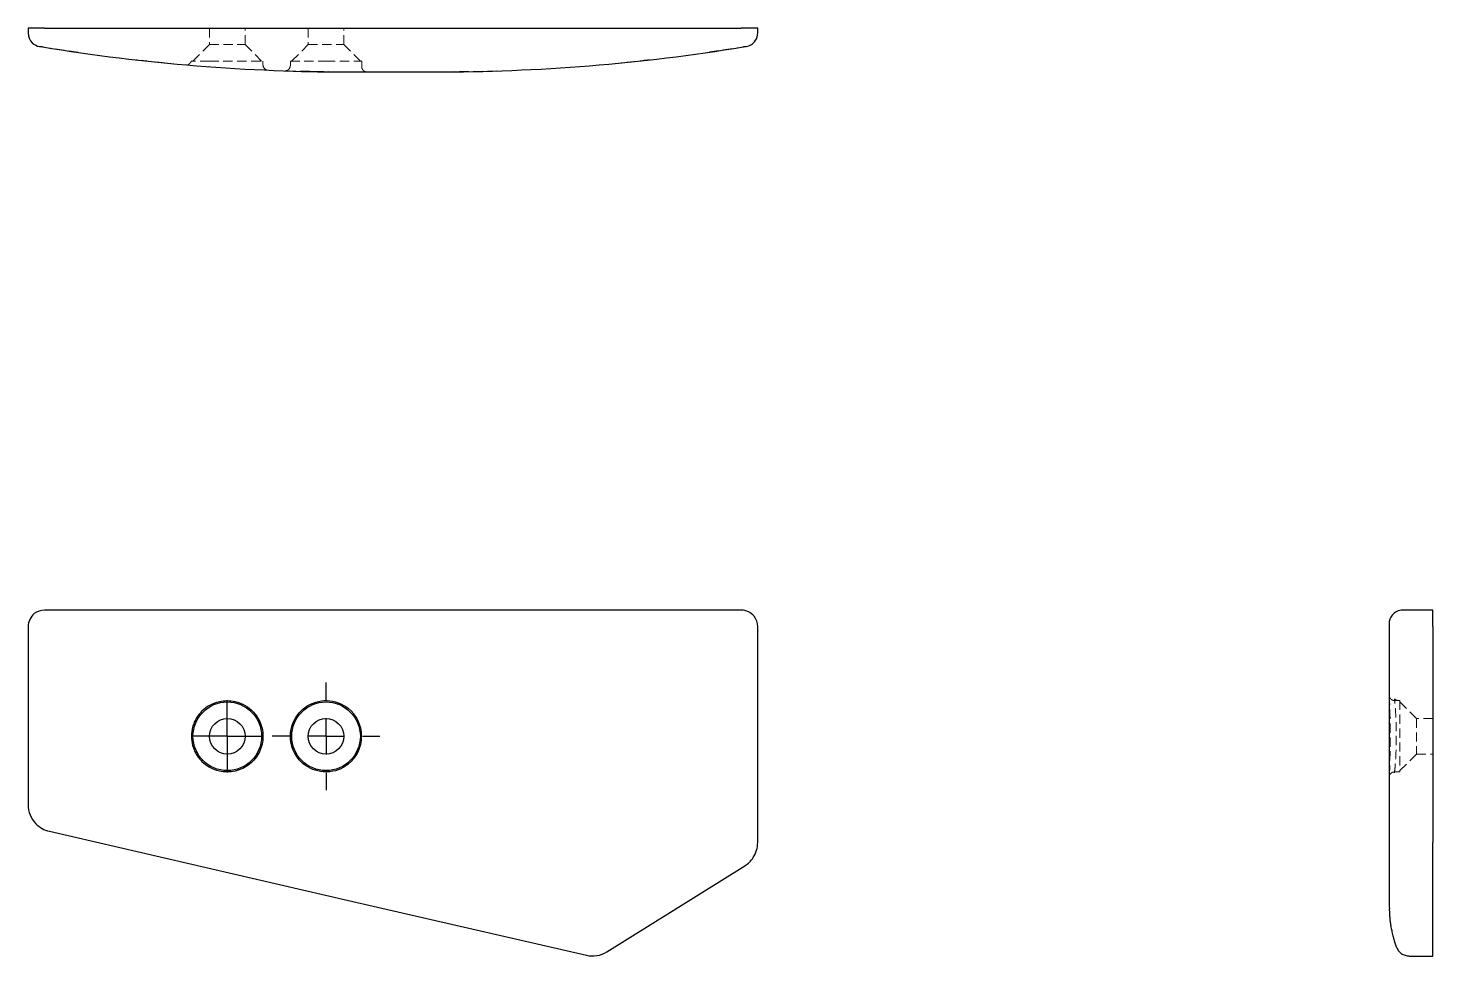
# Model space of a CAD drawing. Header units: millimetres. Extents: x 33 to 225, y 33 to 160.
import ezdxf

# ---------------------------------------------------------------- set-up
doc = ezdxf.new("R2010")
doc.units = ezdxf.units.MM
doc.linetypes.add('HIDDEN', pattern=[1.905, 1.27, -0.635])
doc.layers.add('10', color=7, linetype='Continuous')

# ---------------------------------------------------------------- blocks, each defined once
blk = doc.blocks.new('SW_CENTERMARKSYMBOL_0')
at = {"layer": '10', "color": 0}
for p, q in [((0, 2.5), (0, 4.94)), ((0, 0), (0, 2.5)), ((-2.5, 0), (-4.94, 0)), ((0, 0), (-2.5, 0)), ((0, 0), (0, -2.5)), ((0, 0), (2.5, 0)), ((2.5, 0), (4.94, 0)), ((0, -2.5), (0, -4.94))]:
    blk.add_line(p, q, dxfattribs=at)
blk = doc.blocks.new('SW_CENTERMARKSYMBOL_1')
at = {"layer": '10', "color": 0}
for p, q in [((0, 5), (0, 7.38)), ((0, 0), (0, 2.5)), ((-5, 0), (-7.38, 0)), ((0, 0), (-2.5, 0)), ((0, 0), (0, -2.5)), ((0, 0), (2.5, 0)), ((5, 0), (7.38, 0)), ((0, -5), (0, -7.38))]:
    blk.add_line(p, q, dxfattribs=at)

msp = doc.modelspace()

# ---------------------------------------------------------------- linework, layer by layer
at = {"color": 7, "linetype": 'Continuous', "lineweight": 25}
for p, q in [((33.04, 160.43), (33.04, 159.77)), ((35.29, 160.43), (33.04, 160.43)), ((35.29, 160.43), (130.71, 160.43)), ((132.96, 160.43), (130.71, 160.43)), ((132.96, 159.77), (132.96, 160.43)), ((35, 157.92), (34.99, 157.85)), ((131.01, 157.85), (131, 157.92)), ((57.73, 155.15), (57.91, 155.14)), ((77.33, 154.42), (88.67, 154.42)), ((88.67, 80.73), (77.33, 80.73)), ((225.43, 80.73), (224.7, 80.73)), ((225.43, 78.48), (225.43, 80.73)), ((33.04, 78.48), (33.04, 54.1)), ((132.96, 48.91), (132.96, 78.48)), ((219.42, 78.48), (219.42, 40.19)), ((225.43, 78.48), (225.43, 48.91)), ((35.95, 50.44), (76.9, 40.98)), ((225.43, 45.72), (225.43, 48.91)), ((112.32, 33.93), (131.2, 45.72)), ((225.43, 33.93), (225.43, 45.72)), ((76.9, 40.98), (88.25, 38.36)), ((219.42, 40.19), (219.49, 39.84)), ((88.25, 38.36), (109.49, 33.46)), ((222.2, 33.36), (225.43, 33.36)), ((225.43, 33.36), (225.43, 33.93))]:
    msp.add_line(p, q, dxfattribs=at)
at = {"color": 7, "linetype": 'HIDDEN', "lineweight": 18}
for p, q in [((57.88, 160.43), (57.88, 158.18)), ((62.76, 158.18), (62.76, 160.43)), ((71.4, 160.43), (71.4, 158.18)), ((76.28, 158.18), (76.28, 160.43)), ((39.87, 157.13), (34.61, 157.91)), ((57.88, 158.18), (55.62, 155.92)), ((57.88, 158.18), (62.76, 158.18)), ((65.01, 155.92), (62.76, 158.18)), ((71.4, 158.18), (69.15, 155.92)), ((71.4, 158.18), (76.28, 158.18)), ((78.54, 155.92), (76.28, 158.18)), ((131.39, 157.91), (126.13, 157.13)), ((131.37, 157.91), (131.36, 157.91)), ((57.87, 155.92), (65.2, 155.92)), ((65.2, 155.4), (65.2, 155.92)), ((68.96, 155.92), (73.84, 155.92)), ((68.96, 155.92), (68.96, 155.33)), ((73.84, 155.92), (78.73, 155.92)), ((78.73, 155.17), (78.73, 155.92)), ((77.33, 154.42), (68.79, 154.56)), ((97.21, 154.56), (88.67, 154.42)), ((220.92, 68.33), (220.19, 68.33)), ((220.92, 68.33), (220.92, 58.57)), ((223.18, 65.89), (220.92, 68.15)), ((223.18, 65.89), (223.18, 61.01)), ((225.43, 65.89), (223.18, 65.89)), ((220.92, 58.75), (223.18, 61.01)), ((223.18, 61.01), (225.43, 61.01)), ((220.19, 58.57), (220.92, 58.57))]:
    msp.add_line(p, q, dxfattribs=at)
at = {"color": 7, "linetype": 'Continuous', "lineweight": 25}
for centre, radius in [((60.32, 63.45), 4.7), ((73.84, 63.45), 4.7), ((60.32, 63.45), 2.44), ((73.84, 63.45), 2.44)]:
    msp.add_circle(centre, radius, dxfattribs=at)
at = {"color": 7, "linetype": 'HIDDEN', "lineweight": 18}
msp.add_arc((79.48, 155.17), 0.751, 180, 270, dxfattribs=at)
at = {"color": 7, "linetype": 'Continuous', "lineweight": 25}
msp.add_arc((73.84, 63.45), 4.88, 308.2012, 51.7988, dxfattribs=at)
for points, knots in [([(33.04, 159.77), (33.04, 159.26), (33.41, 158.39), (34.24, 157.97), (34.61, 157.91)], [0, 0, 0, 0, 0.571429, 1, 1, 1, 1]), ([(131.39, 157.91), (131.89, 157.99), (132.69, 158.51), (132.96, 159.39), (132.96, 159.77)], [0, 0, 0, 0, 0.571429, 1, 1, 1, 1]), ([(34.61, 157.91), (34.61, 157.91), (34.61, 157.91), (34.63, 157.91), (34.64, 157.91)], [0, 0, 0, 0, 0.513686, 1, 1, 1, 1]), ([(34.63, 157.91), (34.63, 157.91), (34.62, 157.91), (34.68, 157.91), (34.8, 157.9), (34.93, 157.89), (35, 157.88)], [0, 0, 0, 0, 0.073747, 0.339645, 0.647605, 1, 1, 1, 1]), ([(131, 157.89), (131.07, 157.89), (131.2, 157.9), (131.32, 157.91), (131.38, 157.91), (131.37, 157.91), (131.37, 157.91)], [0, 0, 0, 0, 0.35265, 0.660776, 0.925899, 1, 1, 1, 1]), ([(131.36, 157.91), (131.37, 157.91), (131.39, 157.91), (131.39, 157.91), (131.39, 157.91)], [0, 0, 0, 0, 0.486722, 1, 1, 1, 1]), ([(70.3, 154.51), (70.42, 154.51), (70.75, 154.5), (71.36, 154.49), (72.09, 154.47), (72.86, 154.46), (73.65, 154.45), (74.44, 154.44), (75.13, 154.43), (75.55, 154.43), (75.72, 154.42)], [0, 0, 0, 0, 0.083426, 0.220913, 0.358331, 0.49592, 0.633769, 0.770675, 0.907778, 1, 1, 1, 1]), ([(35.29, 80.73), (34.79, 80.73), (33.61, 80.33), (33.04, 79.16), (33.04, 78.48)], [0, 0, 0, 0, 0.0338905, 0.07907782, 0.07907782, 0.07907782, 0.07907782]), ([(132.96, 78.48), (132.96, 78.99), (132.54, 80.17), (131.38, 80.73), (130.71, 80.73)], [0, 0, 0, 0, 0.0338905, 0.07907782, 0.07907782, 0.07907782, 0.07907782]), ([(221.3, 80.73), (220.74, 80.73), (219.76, 80.26), (219.42, 79.27), (219.42, 78.85)], [0, 0, 0, 0, 0.571429, 1, 1, 1, 1]), ([(57.87, 67.68), (57.5, 67.46), (57.16, 67.2), (56.7, 66.75), (56.56, 66.59), (56.3, 66.25), (56.18, 66.08), (55.96, 65.71), (55.86, 65.52), (55.7, 65.12), (55.63, 64.92), (55.46, 64.31), (55.4, 63.88), (55.4, 63.02), (55.46, 62.6), (55.63, 61.98), (55.7, 61.78), (55.86, 61.38), (55.96, 61.19), (56.18, 60.83), (56.3, 60.65), (56.56, 60.31), (56.7, 60.15), (57.15, 59.7), (57.5, 59.44), (57.87, 59.23)], [0, 0, 0, 0, 0.125, 0.125, 0.1875, 0.1875, 0.25, 0.25, 0.3125, 0.3125, 0.375, 0.375, 0.5, 0.5, 0.625, 0.625, 0.6875, 0.6875, 0.75, 0.75, 0.8125, 0.8125, 0.875, 0.875, 1, 1, 1, 1]), ([(57.87, 67.68), (58.29, 67.92), (59.44, 68.37), (61.69, 68.38), (63.67, 67.23), (64.92, 65.4), (65.37, 63.45), (64.87, 61.26), (63.46, 59.5), (61.44, 58.53), (59.44, 58.53), (58.29, 58.98), (57.87, 59.23)], [0.652353, 0.652353, 0.652353, 0.652353, 0.840375, 1.1205, 1.494001, 1.680751, 1.960876, 2.241001, 2.521126, 2.801251, 3.081376, 3.269427, 3.269427, 3.269427, 3.269427]), ([(73.84, 58.57), (72.85, 58.57), (70.81, 59.21), (68.88, 61.81), (68.88, 65.09), (70.84, 67.73), (73.99, 68.68), (76.04, 67.93), (76.86, 67.29)], [0.500063, 0.500063, 0.500063, 0.500063, 0.959006, 1.438509, 1.918012, 2.397515, 2.877018, 3.356521, 3.356521, 3.356521, 3.356521]), ([(76.86, 59.61), (76.04, 58.97), (74.97, 58.58), (73.89, 58.57), (73.84, 58.57)], [0, 0, 0, 0, 0.479503, 0.5000631, 0.5000631, 0.5000631, 0.5000631]), ([(33.04, 54.1), (33.04, 53.13), (33.73, 51.45), (35.25, 50.6), (35.95, 50.44)], [0, 0, 0, 0, 0.1930199, 0.3377849, 0.3377849, 0.3377849, 0.3377849]), ([(131.2, 45.72), (131.65, 46.01), (132.58, 46.91), (132.96, 48.18), (132.96, 48.91)], [0, 0, 0, 0, 0.1088912, 0.2540794, 0.2540794, 0.2540794, 0.2540794]), ([(219.46, 39.84), (219.46, 39.6), (219.47, 39.16), (219.52, 38.54), (219.58, 37.99), (219.65, 37.53), (219.72, 37.15), (219.79, 36.82), (219.86, 36.48), (219.96, 36.09), (220.07, 35.65), (220.22, 35.16), (220.34, 34.81), (220.4, 34.63)], [0, 0, 0, 0, 0.135498, 0.255588, 0.360271, 0.449547, 0.523418, 0.578495, 0.642751, 0.717032, 0.801334, 0.895658, 1, 1, 1, 1]), ([(220.41, 34.64), (220.49, 34.46), (220.66, 34.1), (221.09, 33.69), (221.62, 33.42), (222, 33.38), (222.2, 33.37)], [0, 0, 0, 0, 0.248511, 0.497831, 0.748789, 1, 1, 1, 1])]:
    msp.add_open_spline(points, degree=3, knots=knots, dxfattribs=at)
for points in [[(34.99, 157.85), (48.98, 155.57), (63.15, 154.42), (77.33, 154.42)], [(88.67, 154.42), (102.85, 154.42), (117.02, 155.57), (131.01, 157.85)], [(77.33, 80.73), (63.25, 80.73), (49.18, 80.73), (35.29, 80.73)], [(130.71, 80.73), (116.82, 80.73), (102.75, 80.73), (88.67, 80.73)], [(224.7, 80.73), (222.44, 80.73), (221.3, 80.73), (221.3, 80.73)], [(219.42, 78.85), (219.42, 78.73), (219.42, 78.6), (219.42, 78.48)], [(109.49, 33.46), (110.44, 33.24), (111.49, 33.41), (112.32, 33.93)]]:
    msp.add_open_spline(points, degree=3, dxfattribs=at)
at = {"color": 7, "linetype": 'HIDDEN', "lineweight": 18}
for points, knots in [([(51.75, 155.67), (51.71, 155.67), (50.42, 155.78), (49.14, 155.94), (47.9, 156.11)], [0, 0, 0, 0, 0.033316, 1, 1, 1, 1]), ([(55.4, 155.92), (55.4, 155.92), (55.39, 155.85), (55.29, 155.71), (55.16, 155.54), (54.88, 155.42), (54.92, 155.43), (54.94, 155.44)], [0, 0, 0, 0, 0.001163, 0.264741, 0.527593, 0.790833, 1, 1, 1, 1]), ([(57.87, 155.92), (57.5, 155.92), (57.16, 155.92), (56.7, 155.92), (56.56, 155.92), (56.3, 155.92), (56.18, 155.92), (55.96, 155.92), (55.86, 155.92), (55.7, 155.92), (55.63, 155.92), (55.46, 155.92), (55.4, 155.92), (55.4, 155.92)], [0, 0, 0, 0, 0.25, 0.25, 0.375, 0.375, 0.5, 0.5, 0.625, 0.625, 0.75, 0.75, 1, 1, 1, 1]), ([(118.1, 156.11), (116.86, 155.94), (115.58, 155.78), (114.29, 155.67), (114.25, 155.67)], [0, 0, 0, 0, 0.966684, 1, 1, 1, 1]), ([(65.64, 154.73), (65.58, 154.77), (65.45, 154.84), (65.32, 155.01), (65.22, 155.2), (65.21, 155.35), (65.2, 155.42)], [0, 0, 0, 0, 0.250021, 0.499802, 0.750034, 1, 1, 1, 1]), ([(68.96, 155.33), (68.95, 155.23), (68.92, 155.03), (68.75, 154.77), (68.51, 154.6), (68.32, 154.59), (68.23, 154.58)], [0, 0, 0, 0, 0.246993, 0.495298, 0.745763, 1, 1, 1, 1]), ([(219.46, 69.01), (219.46, 69.01), (219.46, 68.98), (219.47, 68.82), (219.49, 68.54), (219.5, 68.14), (219.52, 67.66), (219.54, 67.09), (219.55, 66.45), (219.56, 65.75), (219.57, 65.01), (219.58, 64.24), (219.58, 63.45), (219.58, 62.66), (219.57, 61.89), (219.56, 61.15), (219.55, 60.45), (219.54, 59.81), (219.52, 59.25), (219.51, 58.81), (219.5, 58.6), (219.49, 58.52)], [0, 0, 0, 0, 0.003942, 0.060546, 0.117038, 0.173574, 0.229934, 0.286311, 0.342865, 0.399533, 0.455662, 0.511874, 0.568437, 0.625038, 0.681184, 0.737301, 0.793956, 0.850517, 0.906912, 0.963303, 1, 1, 1, 1]), ([(220.19, 68.33), (220.1, 68.34), (219.96, 68.36), (219.78, 68.45), (219.66, 68.55), (219.57, 68.66), (219.53, 68.74), (219.5, 68.8), (219.48, 68.86), (219.46, 68.92), (219.46, 68.92), (219.46, 68.92)], [0, 0, 0, 0, 0.180599, 0.276789, 0.378788, 0.487534, 0.548722, 0.619104, 0.703556, 0.807249, 1, 1, 1, 1]), ([(220.72, 68.33), (220.61, 68.35), (220.39, 68.39), (220.21, 68.53), (220.15, 68.6), (220.16, 68.5), (220.2, 68.24), (220.25, 67.7), (220.31, 66.95), (220.36, 66.02), (220.39, 64.97), (220.41, 63.88), (220.41, 62.78), (220.39, 61.7), (220.35, 60.66), (220.29, 59.71), (220.24, 59.06), (220.18, 58.65), (220.16, 58.45), (220.17, 58.39), (220.25, 58.42), (220.42, 58.53), (220.62, 58.55), (220.72, 58.57)], [0, 0, 0, 0, 0.025956, 0.050766, 0.076087, 0.103272, 0.16088, 0.221419, 0.284756, 0.350023, 0.41453, 0.478055, 0.540594, 0.60297, 0.668171, 0.736463, 0.807723, 0.844396, 0.87936, 0.911874, 0.942313, 0.971379, 1, 1, 1, 1]), ([(219.5, 58.6), (219.5, 58.5), (219.49, 58.3), (219.5, 58.17), (219.52, 58.16), (219.56, 58.22), (219.61, 58.29), (219.65, 58.34), (219.7, 58.39), (219.76, 58.44), (219.83, 58.48), (219.92, 58.52), (220.05, 58.56), (220.14, 58.56), (220.19, 58.57)], [0, 0, 0, 0, 0.216776, 0.427943, 0.602142, 0.729152, 0.773617, 0.807469, 0.833376, 0.854605, 0.874605, 0.895834, 0.944736, 1, 1, 1, 1])]:
    msp.add_open_spline(points, degree=3, knots=knots, dxfattribs=at)

# ---------------------------------------------------------------- block references
at = {"layer": '10'}
for name, p in [('SW_CENTERMARKSYMBOL_1', (73.84, 63.45)), ('SW_CENTERMARKSYMBOL_0', (60.32, 63.45))]:
    msp.add_blockref(name, p, dxfattribs=at)

doc.saveas('drawing.dxf')
